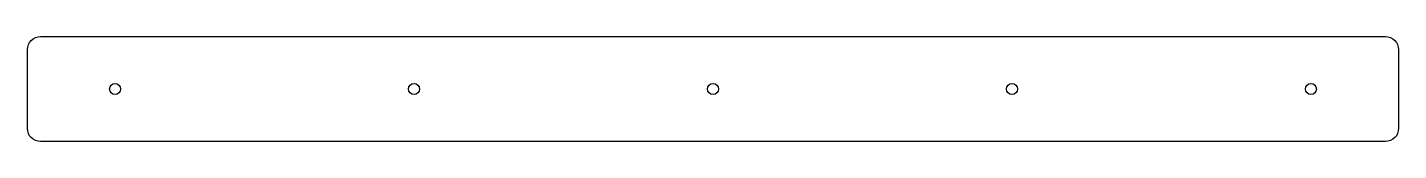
# Model space of a CAD drawing. Header units: millimetres. Extents: x 25 to 337, y -34 to -10.
import ezdxf

# ---------------------------------------------------------------- set-up
doc = ezdxf.new("R2010")
doc.units = ezdxf.units.MM
doc.layers.get('0').update_dxf_attribs({"linetype": 'CONTINUOUS'})

msp = doc.modelspace()

# ---------------------------------------------------------------- linework, layer by layer
msp.add_lwpolyline([(24.53, -30.53), (24.53, -12.53, -0.414214), (27.53, -9.53), (180.98, -9.53), (334.42, -9.53, -0.414214), (337.42, -12.53), (337.42, -30.53, -0.414214), (334.42, -33.52), (180.98, -33.52), (27.53, -33.52, -0.414214)], format="xyb", close=True)
for centre in [(44.53, -21.53), (112.75, -21.53), (180.98, -21.53), (249.2, -21.53), (317.42, -21.53)]:
    msp.add_circle(centre, 1.25)

doc.saveas('drawing.dxf')
